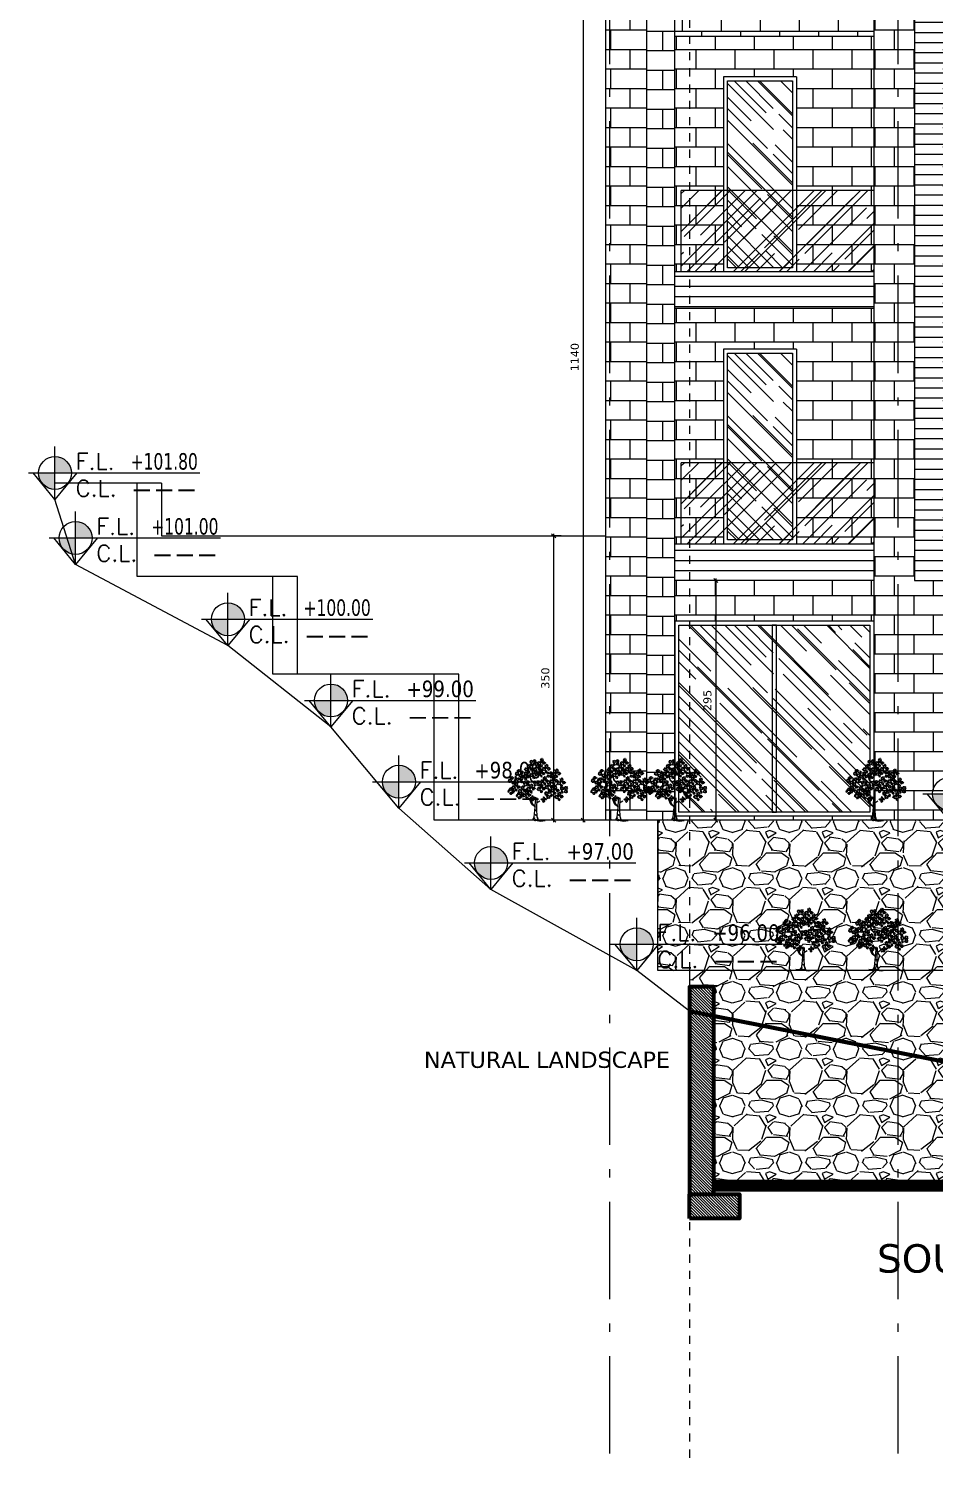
# Model space of a CAD drawing. Header units: inches. Extents: x -48 to 777, y -156 to 510.
# Drawn here: x 212.54 to 223.69, y -6.33 to 11.3 of the extents above; entities that cross this region are included whole.
import ezdxf
from ezdxf.enums import TextEntityAlignment as Align

# ---------------------------------------------------------------- set-up
doc = ezdxf.new("R2010")
doc.units = ezdxf.units.IN
doc.header["$MEASUREMENT"] = 0
for name, pattern in [('ACAD_ISO10W100', [18, 12, -3, 0, -3]), ('HIDDEN', [0.375, 0.25, -0.125]), ('NUHA', [1.45, 0.75, -0.25, 0.2, -0.25])]:
    doc.linetypes.add(name, pattern=pattern)
doc.layers.get('Defpoints').update_dxf_attribs({"lineweight": 5})
for name, color, linetype, lineweight in [('A-AXIS ST', 251, 'ACAD_ISO10W100', 5), ('A-DIM', 9, 'Continuous', 5), ('A-HIDDEN', 254, 'HIDDEN', 5), ('A-PILLARS', 1, 'Continuous', 60), ('A-PLANTS', 3, 'Continuous', 5), ('A-PROJECTION2', 5, 'Continuous', 20), ('A-SIGNS1', 20, 'Continuous', 15), ('A-SIGNS2', 30, 'Continuous', 15), ('A-TEXT', 50, 'Continuous', 15), ('A-WINDOWS', 4, 'Continuous', 20), ('D-GLASS', 171, 'Continuous', 20), ('D-STONE', 52, 'Continuous', 20), ('D-WOOD', 32, 'Continuous', 20), ('H-GLASS', 111, 'Continuous', 5), ('H-PILLARS', 61, 'Continuous', 5), ('H-WOOD', 26, 'Continuous', 5)]:
    doc.layers.add(name, color=color, linetype=linetype, lineweight=lineweight)
doc.layers.add('H-STONE', color=7, linetype='Continuous', lineweight=5, true_color=0xc8bd6a)
doc.layers.add('HH-DARK GREY', color=7, linetype='Continuous', lineweight=5, true_color=0x404040)
doc.styles.add('ROMAND', font='verdana.ttf')
doc.styles.add('ROMANS', font='romans__.ttf', dxfattribs={"height": 0.14})
doc.dimstyles.new('M-1.50', dxfattribs={"dimtxt": 0.1, "dimasz": 0.05, "dimexe": 0.025, "dimexo": 0.025, "dimgap": 0.05, "dimtad": 1, "dimlfac": 100, "dimrnd": 0.5, "dimzin": 9, "dimdsep": 46, "dimtxsty": 'ROMAND', "dimblk": 'OBLIQUE', "dimcen": 1, "dimdle": 0.025, "dimclrd": 256, "dimclre": 256, "dimclrt": 2, "dimadec": 0, "dimazin": 0, "dimtfac": 0.6666666666666666, "dimtmove": 2, "dimatfit": 3, "dimfxl": 0.04, "dimtolj": 1, "dimtzin": 5, "dimlwd": -1, "dimlwe": -1, "dimarcsym": 0})
pattern_1 = [(0, (79.8777861460693, -4.547473508864641e-13), (0, 0.24), []), (90, (79.8777861460693, -4.547473508864641e-13), (-0.24, 0.24), [0.24, -0.24])]
pattern_2 = [(180, (79.8777861460693, -4.547473508864641e-13), (-2.775557561562891e-17, -0.125), [])]
pattern_3 = [(228.012787504, (0.504, 97.4333295929401), (-5.600000000000043, -6.300000000000002), [0.09417519999999999, -9.323361632951588]), (184.969740728, (0.4409999999999999, 97.36332959294009), (8.399999999999983, 0.7000000000000245), [0.1616076, -15.999147332861]), (132.510447078, (0.28, 97.3493295929401), (7.000000000000082, -7.699999999999905), [0.1139516, -11.28122281726979]), (267.273689006, (0.006999999999999999, 97.1743295929401), (0.7000000000000169, 14.00000000000001), [0.1471666, -14.5694906291403]), (292.833654178, (0, 97.02732959294009), (-3.499999999999992, 8.40000000000002), [0.1443085, -14.28656118966181]), (357.273689006, (0.05599999999999999, 96.8943295929401), (-14.00000000000001, 0.7000000000000178), [0.1471666, -14.5694906291403]), (37.6942404667, (0.203, 96.88732959294009), (-9.099999999999998, -6.999999999999981), [0.1946203, -19.2673939842412]), (72.2553283749, (0.357, 97.00632959294009), (4.900000000000019, 15.4), [0.1837415999999999, -18.19042504776937]), (121.429565615, (0.413, 97.18132959294009), (-5.600000000000013, 9.09999999999999), [0.147665, -14.6188511768103]), (175.236358309, (0.336, 97.30732959294009), (7.699999999999989, -0.7000000000000265), [0.1685824, -8.26053380515461]), (222.397437798, (0.168, 97.32132959294009), (-8.399999999999974, -7.69999999999998), [0.2180136, -21.58336250335643]), (138.814074834, (0.7, 97.16732959294009), (-4.900000000000023, 4.199999999999999), [0.07441069999999997, -7.366691368914287]), (171.46923439, (0.644, 97.2163295929401), (9.099999999999998, -1.399999999999997), [0.1415659, -14.0150579913099]), (225, (0.504, 97.2373295929401), (-7.771561172376095e-17, -0.699999999999953), [0.09899469999999999, -0.8909547936611699]), (203.198590514, (0.455, 97.32132959294009), (3.499999999999992, 1.399999999999983), [0.0533106, -5.27773057410473]), (291.801409486, (0.406, 97.30032959294009), (-0.6999999999997787, 2.100000000000072), [0.07539209999999999, -3.69422326499415]), (30.96375653209999, (0.434, 97.2303295929401), (2.100000000000037, 1.399999999999986), [0.1224503, -3.959216026391709]), (161.565051177, (0.5389999999999999, 97.2933295929401), (1.400000000000008, -0.6999999999999836), [0.08854369999999998, -2.125050662117879]), (16.389540334, (0, 97.30032959294009), (6.999999999999976, 2.100000000000031), [0.12404, -12.27999160266858]), (70.3461759419, (0.119, 97.3353295929401), (-2.800000000000854, -7.700000000002377), [0.1040627, -10.3021854231233]), (293.198590514, (0.5389999999999999, 97.4333295929401), (-1.399999999999979, 3.499999999999994), [0.1066205, -5.22442067410473]), (343.610459666, (0.581, 97.3353295929401), (-6.999999999999976, 2.10000000000003), [0.12404, -12.27999160266829]), (339.44395478, (0, 96.86632959294009), (-3.500000000000025, 1.400000000000017), [0.119616, -5.861186621722248]), (294.775140569, (0.112, 96.82432959294009), (-3.500000000000004, 7.700000000000001), [0.1002246, -9.9222501442932]), (66.8014094864, (0.5459999999999999, 96.7333295929401), (1.399999999999987, 3.499999999999979), [0.1066205, -5.22442067410473]), (17.3540246363, (0.588, 96.8313295929401), (-9.099999999999984, -2.799999999999974), [0.1173417, -11.616796529968]), (69.44395478040002, (0.203, 96.7333295929401), (-1.400000000000005, -3.499999999999968), [0.05980799999999999, -5.920994621722248]), (101.309932474, (0.504, 96.7333295929401), (-0.6999999999999746, 2.800000000000009), [0.035693, -3.53362065951496]), (165.963756532, (0.4969999999999999, 96.76832959294009), (2.099999999999971, -0.7000000000000008), [0.1443085, -2.74186543793239]), (186.009005957, (0.357, 96.80332959294009), (7.000000000000032, 0.6999999999999882), [0.133735, -13.23974622217996]), (303.690067526, (0.434, 97.16732959294009), (-0.6999999999999911, 1.39999999999999), [0.1009554, -2.422930492824799]), (353.157226587, (0.4899999999999999, 97.08332959294009), (11.90000000000001, -1.400000000000037), [0.1762558, -17.44929383681981]), (60.9453959009, (0.6649999999999999, 97.06232959294009), (-2.799999999999983, -4.899999999999983), [0.07206919999999999, -7.1348718986909]), (90, (0.7, 97.12532959294009), (-0.6999999999999998, 0.7), [0.042, -0.6579999999999999]), (120.256437164, (0.343, 96.82432959294009), (2.800000000000006, -4.900000000000006), [0.0972468, -9.62746399261486]), (48.01278750420001, (0.294, 96.90832959294009), (5.6, 6.299999999999982), [0.1883504, -9.229186432951588]), (0, (0.42, 97.04832959294009), (0.7, 0.7), [0.182, -0.518]), (325.3048464690001, (0.602, 97.04832959294009), (7.000000000000097, -4.899999999999877), [0.1106798, -10.95729201058939]), (254.054604099, (0.693, 96.98532959294009), (-0.7000000000000264, -2.800000000000003), [0.1019214, -4.994155522496349]), (207.645975364, (0.6649999999999999, 96.88732959294009), (-13.29999999999997, -7.000000000000033), [0.1659455, -16.42863192758158]), (175.42607874, (0.518, 96.81032959294009), (-9.099999999999968, 0.7000000000000008), [0.1755593, -17.38035138557823])]

# ---------------------------------------------------------------- blocks, each defined once
blk = doc.blocks.new('_Oblique')
at = {"color": 0, "linetype": 'ByBlock', "lineweight": -2}
blk.add_line((-0.5, -0.5), (0.5, 0.5), dxfattribs=at)
blk = doc.blocks.new('*D590')
at = {"layer": 'A-DIM', "transparency": 16777216}
for p, q in [((220.9987188933779, 4.52751765181463), (220.9987188933779, 1.527517651814655)), ((221.037793857615, 1.552517651814655), (220.9737188933779, 1.552517651814655))]:
    blk.add_line(p, q, dxfattribs=at)
at = {"layer": 'Defpoints', "color": 0, "transparency": 16777216}
for p in [(220.9987188933779, 4.50251765181463), (220.9987188933779, 1.552517651814655), (221.062793857615, 1.552517651814655)]:
    blk.add_point(p, dxfattribs=at)
at = {"layer": 'A-DIM', "transparency": 16777216, "xscale": 0.05, "yscale": 0.05, "zscale": 0.05}
for p, rotation in [((220.9987188933779, 4.50251765181463), 90), ((220.9987188933779, 1.552517651814655), 270)]:
    blk.add_blockref('_Oblique', p, dxfattribs=dict(at, rotation=rotation))
at = {"layer": 'A-DIM', "color": 2, "transparency": 16777216, "insert": (220.8966369591939, 3.027517651814579), "char_height": 0.1, "attachment_point": 5, "rotation": 90, "style": 'ROMAND'}
blk.add_mtext('\\A1;295', dxfattribs=at)
blk = doc.blocks.new('GXFHGCGFCD')
at = {"layer": 'A-SIGNS1', "linetype": 'NUHA'}
h = blk.add_hatch(color=256, dxfattribs=at)
h.paths.add_polyline_path([(90.38186629235658, 61.33010895901175), (90.38186629235658, 61.17010895901174), (90.54186629235657, 61.17010895901174, 0.414213562373089)])
h.paths.add_polyline_path([(90.38186629235658, 61.17010895901176), (90.22186629235658, 61.17010895901174, 0.414213562373089), (90.38186629235658, 61.01010895901175)])
at = {"layer": 'A-SIGNS1'}
for p, q in [((90.38186629235658, 60.91410895901166), (90.38186629235658, 61.42610895901171)), ((90.12586629235535, 61.17010895901174), (91.7898154605207, 61.17010895901174))]:
    blk.add_line(p, q, dxfattribs=at)
blk.add_circle((90.38186629235658, 61.17010895901174), 0.16, dxfattribs=at)
blk = doc.blocks.new('DGXFHXFGDFD')
at = {"layer": 'A-SIGNS1'}
blk.add_blockref('GXFHGCGFCD', (0, 0), dxfattribs=at)
at = {"layer": 'A-SIGNS2', "linetype": 'NUHA', "style": 'ROMANS'}
for s, p in [('F.L.', (90.58347038578155, 61.20313652928442)), ('C.L.', (90.58347038578155, 60.9413247442491))]:
    blk.add_text(s, height=0.16, dxfattribs=at).set_placement(p)
at = {"layer": 'A-SIGNS2', "style": 'ROMANS', "width": 0.9101348145797644, "flags": 4}
for tag, p, p2 in [('NIV.FINI', (91.11586122831046, 61.20313652928442), (91.7898154605207, 61.20313652928442)), ('NIV.BETON', (91.11586122831046, 60.9413247442491), (91.7898154605207, 60.9413247442491))]:
    blk.add_attdef(tag, text='', height=0.16, dxfattribs=at).set_placement(p, p2, align=Align.FIT)
blk = doc.blocks.new('DRC-LEF11')
for points in [[(-325.4019837902788, -375.2705163605158), (-466.4812961998296, 245.8901871836167), (-1030.798545838028, 401.1803630696497), (-1312.957170657128, -219.9803404744828), (-1736.195107885776, 655.2915599740679), (-2512.131326138299, 104.7173000144958), (-1961.922007741055, -474.091537378901), (-2554.455119861164, -502.3261148127247), (-2526.239257379254, -855.2583327355272), (-1552.792001753362, -911.7274876031759), (-1679.763382921957, -1730.530233184078), (-1383.496826861901, -897.6101988862639), (-903.8271646694329, -1405.8325926951), (-254.8623275855052, -968.1966424708244), (-960.2588896332527, -488.2088260958128)], [(-416.9929778474016, 1201.404611213603), (-1003.130213686825, 887.7254184438309), (-1200.781142051282, 1883.315899843542), (-369.2841330697738, 1746.933642117554), (-798.6637360684217, 2128.80396375032), (-682.7993987513255, 2585.684527132381), (-117.1088106737425, 2558.408075587182), (-83.03106440400825, 2360.653801884499), (182.7753564999166, 2278.824447248907), (128.2509624683425, 1856.039448298344), (768.9125923393394, 1999.240818910631), (639.4171565143515, 1296.872191621794), (66.91101918282038, 1453.71178800668), (387.2418341183202, 887.7254184438309), (80.5421176907148, 1262.776627190298), (-144.3710076895295, 608.1417901055559), (-703.2460465131662, 676.3329189685498)], [(2388.174881443386, 1442.565520890184), (2085.155952706006, 1028.575119982407), (2096.810526888213, 1454.227222324206), (1688.900430510968, 1325.948506549965), (1881.200904517383, 801.1719420189795), (1514.081817777864, 911.9581056421869), (1881.200904517383, 684.5549276787599), (1607.318411235521, 352.1964368091355), (1735.518727239797, 37.33049809054364), (2056.019517250489, 235.5794224689166), (2155.083397799247, 579.599614772563), (2178.392546163662, 107.3007066946759), (2574.648068358697, 142.2858109967415), (2510.547910356559, 293.887929639026), (2801.912264911733, 311.3804817900593), (2434.793178172214, 807.0027927359899), (2807.739552002838, 964.4357620952858)], [(1593.276664979596, -1462.301747562748), (1790.787702352966, -2436.394669029683), (1268.794246437632, -2492.863823897332), (1170.038727750947, -1899.937697787023), (746.8007905222976, -2450.511957746596), (-57.3512902121347, -1843.468542919375), (789.1245842451626, -1236.425128092154), (154.2676784021896, -1067.017663489209), (253.0231970888735, -290.5667840590434), (1226.470452714767, -615.2644245480219), (1621.492527461505, -262.3322066252194), (2157.593914617795, -699.9681568494943), (1677.924252425325, -1292.894282959803), (2355.104951991164, -1617.591923448781)]]:
    blk.add_lwpolyline(points, close=True)
blk = doc.blocks.new('Trf21')
for p, q in [((-0.08769123719555533, 0.7213824506898928), (-0.07075540880873826, 0.6646085918262689)), ((-0.08684444577621447, 0.7273140478845996), (-0.06567466029269325, 0.6671507049097146)), ((-0.1283021743597219, 0.511436283080315), (-0.04954989413223121, 0.4508797029496638)), ((-0.07075540880873826, 0.6646085918262689), (-0.03434337777708174, 0.6281716376302117)), ((-0.06567466029269325, 0.6671507049097146), (-0.01910113222894638, 0.6273242666023964)), ((0.09709631604941205, 0.6302284540227849), (0.06993961045967989, 0.5405540784898624)), ((0.3709272952387819, 0.5999762347031212), (0.3061718389349535, 0.5567218805166196)), ((0.0008114066427351574, 0.2467594624079941), (0.007479187594564785, 0.3883793806065516)), ((0.02105754040398278, 0.2959875997488273), (0.07537095158344709, 0.3258790582598015)), ((0.02648888151319806, 0.1927261976173615), (0.02920455207508166, 0.3747923540116465)), ((-0.03157389693793267, 0.01019758697052042), (-0.1117863237318106, 0.01597050160612001)), ((-0.04469471887701548, 0.008817483184742958), (-0.01696184741873186, 0.05685593165739578)), ((-0.04199797882889289, 0.03378055738843999), (0.00252521842643727, 0.004179016397160229)), ((-0.01284588538824938, 0.04680032230439268), (-0.03157389693793267, 0.01019758697052042)), ((-0.02070811664585381, 0.004179016397160229), (0.008355637108745206, 0.02579673927661519)), ((-0.01696184741873186, 0.05685593165739578), (-0.0006678240765340959, 0.2253350614494996)), ((-0.001361727366618659, 0.009583447118842958), (0.0915716129516495, -0.006507017073686949)), ((0.00252521842643727, 0.004179016397160229), (0.03733105120640356, 0.02849895463563756)), ((0.02522851545522098, 0.07050612069119255), (0.04510494279251542, 0.002090940889815318)), ((0.03192022263696526, 0.07044295824866298), (0.02648888151319806, 0.1927261976173615)), ((0.05594700072701198, -0.0007352876588408996), (0.03192022263696526, 0.07044295824866298)), ((0.0915716129516495, -0.006507017073686949), (0.1632150910723267, 0.004179016397160229))]:
    blk.add_line(p, q)
for points in [[(-0.1283021743597219, 0.511436283080315), (-0.08250869208264522, 0.4697242103296451)], [(0.09942458112940766, 0.6249254964035065), (0.08122871607933302, 0.5521295614792909)], [(-0.1011476347643638, 0.3720749486904826), (-0.04140288246113233, 0.2688135465590169), (-0.0006678240765340959, 0.2470743040042582)], [(0.004763517047233101, 0.2253350614494996), (-0.05498123527055032, 0.2660961412378531), (-0.1011476347643638, 0.3720749486904826)]]:
    blk.add_lwpolyline(points)
for centre, radius, start, end in [((0.01777429748321802, 0.1251614241494434), 0.0345693287599063, 210.3846687730106, 292.3327261174715), ((0.01842889838523243, 0.1284369871792465), 0.0345693287599063, 210.3846687730106, 292.3327261174715), ((0.006209574554949526, 0.1961726629046897), 0.02222443073748871, 238.7333261787991, 337.3258661830394), ((0.00835031864919733, 0.2001643925029492), 0.02224947550733657, 233.6562156977947, 325.6349621957389)]:
    blk.add_arc(centre, radius, start, end)
for p, xscale, yscale, zscale, rotation in [((-0.03181825048064124, 0.9561564733670451), 2.027520000000564e-05, 2.027520000000564e-05, 2.027520000000564e-05, 206.5650511770604), ((0.103709072295298, 0.957109848489694), 2.433023999999771e-05, 2.433023999999771e-05, 2.433023999999771e-05, 249.2089462000762), ((0.1816582453744031, 0.860989009686222), 2.433023999999771e-05, 2.433023999999771e-05, 2.433023999999771e-05, 249.2089462000762), ((-0.3802840371887776, 0.6641625027994831), 2.433024000002827e-05, 2.433024000002827e-05, 2.433024000002827e-05, 355.8174267607223), ((-0.265508491663657, 0.7800048681977789), 2.433024000002827e-05, 2.433024000002827e-05, 2.433024000002827e-05, 355.8174267607223), ((-0.2524192975119677, 0.6690941159443757), 2.027520000000564e-05, 2.027520000000564e-05, 2.027520000000564e-05, 206.5650511770604), ((-0.1561215046690068, 0.7362917052863343), 2.433023999999771e-05, 2.433023999999771e-05, 2.433023999999771e-05, 249.2089462000762), ((-0.1064864087106416, 0.8581308115729773), 2.43302399999876e-05, 2.43302399999876e-05, 2.43302399999876e-05, 251.5650511771555), ((-0.02391247525652762, 0.7673021722997366), 2.43302399999876e-05, 2.43302399999876e-05, 2.43302399999876e-05, 251.5650511771555), ((0.03055721151626301, 0.858285481033674), 2.43302399999876e-05, 2.43302399999876e-05, 2.43302399999876e-05, 251.5650511771555), ((0.1012950460122211, 0.7801707684351133), 2.027520000001363e-05, 2.027520000001363e-05, 2.027520000001363e-05, 251.2400569682416), ((0.1542324334743557, 0.6603474267636745), 2.43302399999876e-05, 2.43302399999876e-05, 2.43302399999876e-05, 251.5650511771555), ((0.2396625762180902, 0.7503896359170033), 2.027519999997771e-05, 2.027519999997771e-05, 2.027519999997771e-05, 116.5650511769465), ((0.3048227248350868, 0.6630892441365579), 2.43302399999876e-05, 2.43302399999876e-05, 2.43302399999876e-05, 251.5650511771555), ((0.3498963520637637, 0.7837623686815801), 2.43302399999876e-05, 2.43302399999876e-05, 2.43302399999876e-05, 251.5650511771555), ((0.4304114727433761, 0.6353004350483857), 2.433023999999771e-05, 2.433023999999771e-05, 2.433023999999771e-05, 249.2089462000762), ((-0.3923476788636053, 0.4834098412733003), 2.027519999995158e-05, 2.027519999995158e-05, 2.027519999995158e-05, 161.5699608730971), ((-0.3155688722485666, 0.5612104366713031), 2.43302399999876e-05, 2.43302399999876e-05, 2.43302399999876e-05, 251.5650511771555), ((-0.2555001826417156, 0.4113360172935647), 2.027519999995158e-05, 2.027519999995158e-05, 2.027519999995158e-05, 161.5699608730971), ((-0.2106050939778088, 0.5031166884594716), 2.43302399999876e-05, 2.43302399999876e-05, 2.43302399999876e-05, 251.5650511771555), ((-0.1444709417757417, 0.6132324900886), 2.027520000000564e-05, 2.027520000000564e-05, 2.027520000000564e-05, 206.5650511770604), ((-0.1367458625913587, 0.4296565350644816), 2.43302399999876e-05, 2.43302399999876e-05, 2.43302399999876e-05, 251.5650511771555), ((-0.0690026427941256, 0.5378808888769143), 2.43302399999876e-05, 2.43302399999876e-05, 2.43302399999876e-05, 251.5650511771555), ((0.02455370319515926, 0.6165455020288142), 2.027520000000564e-05, 2.027520000000564e-05, 2.027520000000564e-05, 206.5650511770604), ((0.09921820940267179, 0.5342355977139335), 2.43302399999876e-05, 2.43302399999876e-05, 2.43302399999876e-05, 251.5650511771555), ((0.2127189976295467, 0.4336385279469543), 2.433024000000841e-05, 2.433024000000841e-05, 2.433024000000841e-05, 324.0436233204519), ((0.2275230263096768, 0.5656802827720345), 2.433023999999771e-05, 2.433023999999771e-05, 2.433023999999771e-05, 249.2089462000762), ((0.3247080255082819, 0.5088871385681561), 2.433023999999771e-05, 2.433023999999771e-05, 2.433023999999771e-05, 249.2089462000762), ((0.3897891651804711, 0.4058708908987885), 2.43302399999876e-05, 2.43302399999876e-05, 2.43302399999876e-05, 251.5650511771555), ((0.4798219352801807, 0.5115751025453794), 2.433024000003196e-05, 2.433024000003196e-05, 2.433024000003196e-05, 206.2009624171324), ((-0.04585601924125537, 0.3642676614090181), 1.520639999998978e-05, 1.520639999998978e-05, 1.520639999998978e-05, 71.5650511771524), ((0.1378508242694816, 0.346878099592508), 1.520639999998978e-05, 1.520639999998978e-05, 1.520639999998978e-05, 71.5650511771524)]:
    blk.add_blockref('DRC-LEF11', p, dxfattribs=dict(xscale=xscale, yscale=yscale, zscale=zscale, rotation=rotation))
blk = doc.blocks.new('*D606')
at = {"layer": 'A-DIM', "transparency": 16777216}
for p, q in [((219.0987850629988, 5.052517651814215), (218.9794815165024, 5.052517651814215)), ((219.0044815165024, 5.077517651814215), (219.0044815165024, 1.527517651815109)), ((219.0987850629988, 1.552517651815109), (218.9794815165024, 1.552517651815109))]:
    blk.add_line(p, q, dxfattribs=at)
at = {"layer": 'Defpoints', "color": 0, "transparency": 16777216}
for p in [(219.1237850629988, 5.052517651814215), (219.0044815165024, 1.552517651815109), (219.1237850629988, 1.552517651815109)]:
    blk.add_point(p, dxfattribs=at)
at = {"layer": 'A-DIM', "transparency": 16777216, "xscale": 0.05, "yscale": 0.05, "zscale": 0.05}
for p, rotation in [((219.0044815165024, 5.052517651814215), 90), ((219.0044815165024, 1.552517651815109), 270)]:
    blk.add_blockref('_Oblique', p, dxfattribs=dict(at, rotation=rotation))
at = {"layer": 'A-DIM', "color": 2, "transparency": 16777216, "insert": (218.9023995823184, 3.3025176518146), "char_height": 0.1, "attachment_point": 5, "rotation": 90, "style": 'ROMAND'}
blk.add_mtext('\\A1;350', dxfattribs=at)
blk = doc.blocks.new('*D620')
at = {"layer": 'A-DIM', "transparency": 16777216}
for p, q in [((219.6205160692134, 12.95251765178069), (219.341266464632, 12.95251765178069)), ((219.366266464632, 12.97751765178069), (219.366266464632, 1.527517651815109)), ((219.6205160753694, 1.552517651815109), (219.341266464632, 1.552517651815109))]:
    blk.add_line(p, q, dxfattribs=at)
at = {"layer": 'Defpoints', "color": 0, "transparency": 16777216}
for p in [(219.6455160692134, 12.95251765178069), (219.366266464632, 1.552517651815109), (219.6455160753694, 1.552517651815109)]:
    blk.add_point(p, dxfattribs=at)
at = {"layer": 'A-DIM', "transparency": 16777216, "xscale": 0.05, "yscale": 0.05, "zscale": 0.05}
for p, rotation in [((219.366266464632, 12.95251765178069), 90), ((219.366266464632, 1.552517651815109), 270)]:
    blk.add_blockref('_Oblique', p, dxfattribs=dict(at, rotation=rotation))
at = {"layer": 'A-DIM', "color": 2, "transparency": 16777216, "insert": (219.2642181100315, 7.252517651797835), "char_height": 0.1, "attachment_point": 5, "rotation": 90, "style": 'ROMAND'}
blk.add_mtext('\\A1;1140', dxfattribs=at)

msp = doc.modelspace()

# ---------------------------------------------------------------- hatches: boundary and pattern name
at = {"layer": 'H-GLASS'}
h = msp.add_hatch(dxfattribs=at)
h.set_pattern_fill('AR-RROOF', color=256, scale=0.3, angle=135)
h.set_pattern_definition([(135, (79.8777861460693, -4.547473508864641e-13), (-0.6788225099390855, 0.2545584412271572), [4.5, -0.6, 1.5, -0.3]), (135, (79.48958452319788, 0.1760695885149914), (-0.07000357133746826, -0.4942676400493967), [0.8999999999999999, -0.099, 1.8, -0.225]), (135, (79.59140789968875, -0.07424621202504511), (-1.24521504166951, 0.9609581156325182), [2.4, -0.42, 1.2, -0.3])])
h.paths.add_polyline_path([(221.9433308620223, 8.352517651814694), (221.1433308626997, 8.352517651814694), (221.1433308626997, 10.6525176518154), (221.9433308620223, 10.65251765181529)])
h = msp.add_hatch(dxfattribs=at)
h.set_pattern_fill('AR-RROOF', color=256, scale=0.3, angle=45)
h.set_pattern_definition([(45, (216.7053541163796, 388.887224163559), (0.2545584412271572, 0.6788225099390855), [4.5, -0.6, 1.5, -0.3]), (45, (216.881423704895, 389.2754257864303), (-0.4942676400493967, 0.07000357133746826), [0.8999999999999999, -0.099, 1.8, -0.225]), (45, (216.6311079043551, 389.1736024099396), (0.9609581156325182, 1.24521504166951), [2.4, -0.42, 1.2, -0.3])])
h.paths.add_polyline_path([(220.5755159666679, 9.302517651814739), (220.5755159666679, 8.302517651814696), (222.9455159592787, 8.302517651814696), (222.9455159592787, 9.302517651814739)])
h = msp.add_hatch(dxfattribs=at)
h.set_pattern_fill('AR-RROOF', color=256, scale=0.3, angle=135)
h.set_pattern_definition([(135, (79.8777861460693, -3.350000000000477), (-0.6788225099390855, 0.2545584412271572), [4.5, -0.6, 1.5, -0.3]), (135, (79.48958452319788, -3.173930411485031), (-0.07000357133746826, -0.4942676400493967), [0.8999999999999999, -0.099, 1.8, -0.225]), (135, (79.59140789968875, -3.424246212025068), (-1.24521504166951, 0.9609581156325182), [2.4, -0.42, 1.2, -0.3])])
h.paths.add_polyline_path([(221.9433308620223, 5.002517651814671), (221.1433308626997, 5.002517651814671), (221.1433308626997, 7.302517651815378), (221.9433308620223, 7.302517651815265)])
h = msp.add_hatch(dxfattribs=at)
h.set_pattern_fill('AR-RROOF', color=256, scale=0.3, angle=45)
h.set_pattern_definition([(45, (216.7053541160317, 385.5372241635586), (0.2545584412271572, 0.6788225099390855), [4.5, -0.6, 1.5, -0.3]), (45, (216.8814237045472, 385.9254257864299), (-0.4942676400493967, 0.07000357133746826), [0.8999999999999999, -0.099, 1.8, -0.225]), (45, (216.6311079040072, 385.8236024099391), (0.9609581156325182, 1.24521504166951), [2.4, -0.42, 1.2, -0.3])])
h.paths.add_polyline_path([(220.57551596632, 5.952517651814262), (220.57551596632, 4.952517651814219), (222.9455159589309, 4.952517651814219), (222.9455159589309, 5.952517651814262)])
h = msp.add_hatch(dxfattribs=at)
h.set_pattern_fill('AR-RROOF', color=256, scale=0.3, angle=135)
h.set_pattern_definition([(135, (79.8777861460693, -6.700000000000613), (-0.6788225099390855, 0.2545584412271572), [4.5, -0.6, 1.5, -0.3]), (135, (79.48958452319788, -6.523930411485167), (-0.07000357133746826, -0.4942676400493967), [0.8999999999999999, -0.099, 1.8, -0.225]), (135, (79.59140789968875, -6.774246212025203), (-1.24521504166951, 0.9609581156325182), [2.4, -0.42, 1.2, -0.3])])
h.paths.add_polyline_path([(222.8955159596267, 1.652517651814535), (220.5455159666679, 1.652517651814535), (220.5455159666679, 3.952517651815243), (222.8955159596267, 3.952517651815129)])
at = {"layer": 'H-PILLARS'}
h = msp.add_hatch(dxfattribs=at)
h.set_pattern_fill('ANSI31', color=256, scale=0.2, angle=89.99999999999997)
h.set_pattern_definition([(135, (0, 0), (-0.0176776695296637, -0.01767766952966368), [])])
h.paths.add_polyline_path([(220.6766329986499, -3.047482348184886), (220.9766329986499, -3.047482348184886), (220.9766329986499, -0.4974823481848887), (220.6766329986499, -0.4974823481848887)])
h = msp.add_hatch(dxfattribs=at)
h.set_pattern_fill('ANSI31', color=256, scale=0.2, angle=89.99999999999997)
h.set_pattern_definition([(135, (0.9093540031028624, -0.7541890803342426), (-0.0176776695296637, -0.01767766952966368), [])])
h.paths.add_polyline_path([(220.6766329986499, -3.347482348184897), (220.6766329986499, -3.047482348184886), (221.2901182248136, -3.047482348184914), (221.2901182248136, -3.347482348184926)])
at = {"layer": 'H-STONE'}
h = msp.add_hatch(dxfattribs=at)
h.set_pattern_fill('AR-B816', color=256, scale=0.03)
h.set_pattern_definition([(0, (80.0277861460693, -4.547473508864641e-13), (0, 0.24), []), (90, (80.0277861460693, -4.547473508864641e-13), (-0.24, 0.24), [0.24, -0.24])])
h.paths.add_polyline_path([(220.1455159700586, 12.95251765178068), (219.6455160753693, 12.95251765178068), (219.6455160753693, 1.552517651814654), (220.1455159700588, 1.552517651814654)])
h = msp.add_hatch(dxfattribs=at)
h.set_pattern_fill('AR-B816', color=256, scale=0.03)
h.set_pattern_definition([(0, (-595.8910756158928, 58.30615828088401), (0, 0.24), []), (90, (-595.8910756158928, 58.30615828088401), (-0.24, 0.24), [0.24, -0.24])])
h.paths.add_polyline_path([(220.1455159700588, 1.552517651814654), (220.4955159666681, 1.552517651814654), (220.4955159666681, 11.20251765181527), (222.9455159539455, 11.20251765181527), (222.9455159539455, 12.95251765178068), (220.1455159700593, 12.95251765178068)])
h = msp.add_hatch(dxfattribs=at)
h.set_pattern_fill('AR-B816', color=256, scale=0.03)
h.set_pattern_definition([(0, (0, 0), (0, 0.24), []), (90, (0, 0), (-0.24, 0.24), [0.24, -0.24])])
h.paths.add_polyline_path([(230.7145429728216, 8.302517651815265), (231.9755159549989, 8.302517651815265), (231.9755159549989, 10.70251765181528), (233.9955159547007, 10.70251765181528), (233.9955159547007, 8.302517651815265), (234.9955159556118, 8.302517651815265), (234.9955159556118, 11.2025176518157), (223.7955159545247, 11.2025176518157), (223.7955159545247, 4.952517651815242), (224.7755159552971, 4.952517651815242), (224.7755159552971, 7.352517651815148), (226.795515954999, 7.352517651815148), (226.795515954999, 4.952517651815242), (227.7264889373159, 4.952517651815242), (227.7264889373159, 7.852517651815219), (224.2455159545254, 7.852517651815219), (224.2455159545254, 8.302517651815265), (224.7755159552971, 8.302517651815265), (224.7755159552971, 10.70251765181528), (226.795515954999, 10.70251765181528), (226.795515954999, 8.302517651815265), (228.0764889373158, 8.302517651815265), (228.0764889373156, 4.602517651815219), (228.0764889373158, 4.502517651815197), (223.4455159545248, 4.502517651815197), (223.4455159545252, 12.95251765178065), (222.9455159539455, 12.95251765178068), (222.945515953945, 12.75251765178052), (222.945515953945, 1.552517651815108), (224.7755159552974, 1.552517651815108), (224.7755159552974, 4.002517651815083), (226.7955159549993, 4.002517651815083), (226.7955159549993, 1.552517651815108), (227.6955159549491, 1.552517651815108), (227.6955159549491, 0.2025176518150147), (230.7145429728216, 0.2025176518150147), (230.7145429728216, 4.952517651815128), (231.9755159549989, 4.952517651815157), (231.9755159549989, 7.35251765181458), (233.9955159547007, 7.35251765181458), (233.9955159547007, 4.952517651815199), (235.6955159561337, 4.952517651815228), (235.6955159561337, 5.952517651815128), (235.845515956192, 5.952517651815128), (235.845515956192, 12.95251765178067), (235.6955159550237, 12.95251765178068), (235.3455159556117, 12.95251765178068), (235.3455159556117, 7.852517651815219), (230.7145429728216, 7.852517651815219)])
h.paths.add_polyline_path([(229.0455159549381, 9.302517651815279), (229.0455159549381, 10.70251765181537), (229.74551595506, 10.70251765181537), (229.74551595506, 9.302517651815279)], flags=16)
h.paths.add_polyline_path([(229.74551595506, 7.352517651815148), (229.74551595506, 5.952517651815143), (229.0455159549381, 5.952517651815143), (229.0455159549381, 7.352517651815148)], flags=16)
h.paths.add_polyline_path([(229.74551595506, 3.902517651815629), (229.74551595506, 2.502517651815538), (229.0455159549381, 2.502517651815538), (229.0455159549381, 3.902517651815629)], flags=16)
h = msp.add_hatch(dxfattribs=at)
h.set_pattern_fill('AR-B816', color=256, scale=0.03)
h.set_pattern_definition(pattern_1)
h.paths.add_polyline_path([(222.9955159540571, 10.70251765181524), (222.9455159596266, 10.70251765181524), (222.9455159596266, 11.20251765181527), (220.4955159666679, 11.20251765181527), (220.4955159666679, 8.302517651814696), (221.0933308626997, 8.302517651814696), (221.0933308626998, 10.70251765181524), (221.9933308620223, 10.70251765181524), (221.9933308620222, 8.302517651814696), (222.9455159592787, 8.302517651814696), (222.9455159592787, 9.302517651815151), (222.9955159540571, 9.302517651815151)])
h = msp.add_hatch(dxfattribs=at)
h.set_pattern_fill('AR-B816', color=256, scale=0.03)
h.set_pattern_definition(pattern_1)
h.paths.add_polyline_path([(222.9955159537092, 7.352517651815219), (222.9455159592787, 7.352517651815219), (222.9455159592787, 7.852517651814651), (221.7455159538883, 7.852517651814651), (220.4955159666679, 7.852517651814651), (220.4955159666679, 4.952517651814219), (220.5755159666685, 4.952517651814219), (220.57551596632, 5.952517651814262), (221.0933308626997, 5.952517651814361), (221.0933308626998, 7.352517651815219), (221.9933308620223, 7.352517651815219), (221.9933308620222, 5.952517651814503), (222.9455159589309, 5.952517651814674), (222.9955159537092, 5.952517651814674)])
h = msp.add_hatch(dxfattribs=at)
h.set_pattern_fill('AR-B816', color=256, scale=0.03)
h.set_pattern_definition(pattern_1)
h.paths.add_polyline_path([(221.0933308626997, 5.952517651814361), (220.57551596632, 5.952517651814262), (220.5755159666685, 4.952517651814219), (221.0933308626997, 4.952517651814219)], flags=17)
h = msp.add_hatch(dxfattribs=at)
h.set_pattern_fill('AR-B816', color=256, scale=0.03)
h.set_pattern_definition(pattern_1)
h.paths.add_polyline_path([(222.9455159589309, 5.952517651814674), (221.9933308620222, 5.952517651814503), (221.9933308620222, 4.952517651814219), (222.9455159589309, 4.952517651814219)], flags=17)
h = msp.add_hatch(dxfattribs=at)
h.set_pattern_fill('AR-B816', color=256, scale=0.03)
h.set_pattern_definition([(0, (79.8777861460693, 8.881784197001252e-16), (0, 0.24), []), (90, (79.8777861460693, 8.881784197001252e-16), (-0.24, 0.24), [0.24, -0.24])])
h.paths.add_polyline_path([(221.7455159535405, 4.502517651814629), (220.4955159666679, 4.502517651814629), (220.4955159666679, 1.552517651815109), (222.9455159596266, 1.552517651815109), (222.9455159596266, 2.602517651814538), (222.9955159533613, 2.602517651814538), (222.9955159533613, 4.002517651815084), (222.9455159589309, 4.002517651815084), (222.9455159589309, 4.502517651814629)])
h.paths.add_polyline_path([(222.9455159596266, 4.002517651815084), (222.9455159596266, 1.602517651814538), (220.4955159666679, 1.602517651814552), (220.4955159666679, 4.002517651815084)], flags=16)
h.paths.add_polyline_path([(222.8955159596267, 3.952517651815129), (222.8955159596267, 1.652517651814535), (220.5455159666679, 1.652517651814535), (220.5455159666679, 3.952517651815243)], flags=0)
at = {"layer": 'H-WOOD'}
h = msp.add_hatch(dxfattribs=at)
h.set_pattern_fill('ANSI31', color=256, angle=135)
h.set_pattern_definition([(180, (0, 0), (-2.775557561562891e-17, -0.125), [])])
h.paths.add_polyline_path([(234.9955159556118, 11.2025176518157), (234.9955159556118, 8.302517651815265), (230.7145429728216, 8.302517651815265), (230.7145429728216, 7.852517651815219), (235.3455159556117, 7.852517651815219), (235.3455159556117, 12.95251765178068), (232.8599236412687, 12.95251765178068), (232.8600791459436, 14.10251765181573), (231.7645417654312, 14.10251765181573), (231.7643862607563, 12.95251765178068), (227.0220288117984, 12.95251765178068), (227.0221843164733, 14.102517651818), (225.9266469359609, 14.102517651818), (225.926491431286, 12.95251765178068), (223.4455159545252, 12.95251765178067), (223.4455159545248, 4.502517651815197), (228.0764889373158, 4.502517651815197), (228.0764889373156, 4.602517651815219), (228.0764889373158, 8.302517651815265), (224.2455159545254, 8.302517651815265), (224.2455159545254, 7.852517651815219), (227.7264889373159, 7.852517651815219), (227.7264889373159, 4.952517651815242), (223.7955159545247, 4.952517651815242), (223.7955159545247, 11.2025176518157)])
h.paths.add_polyline_path([(226.7711677825502, 12.65251765181799), (226.1756304020378, 12.65251765181799), (226.1766469359609, 13.852517651818), (226.7721843164733, 13.852517651818)], flags=16)
h.paths.add_polyline_path([(232.0135252315081, 12.65251765181571), (232.0145417654312, 13.85251765181573), (232.6100791459436, 13.85251765181573), (232.6090626120205, 12.65251765181571)], flags=16)
h = msp.add_hatch(dxfattribs=at)
h.set_pattern_fill('ANSI31', color=256, angle=135)
h.set_pattern_definition(pattern_2)
h.paths.add_polyline_path([(222.9455159592787, 8.302517651814696), (220.4955159666679, 8.302517651814696), (220.4955159666679, 7.852517651814651), (222.9455159592787, 7.852517651814651)])
h = msp.add_hatch(dxfattribs=at)
h.set_pattern_fill('ANSI31', color=256, angle=135)
h.set_pattern_definition(pattern_2)
h.paths.add_polyline_path([(222.9455159589309, 4.952517651814219), (220.49551596632, 4.952517651814219), (220.49551596632, 4.502517651814173), (222.9455159589309, 4.502517651814173)])
at = {"layer": 'HH-DARK GREY'}
h = msp.add_hatch(dxfattribs=at)
h.set_pattern_fill('GRAVEL', color=256, scale=0.7)
h.set_pattern_definition(pattern_3)
h.paths.add_polyline_path([(227.6955159549491, -0.2974823481848717), (227.6955159549491, 1.552517651815108), (220.2846916937191, 1.552517651815108), (220.2846916924059, -0.2974823481848716)])
h = msp.add_hatch(dxfattribs=at)
h.set_pattern_fill('GRAVEL', color=256, scale=0.7)
h.set_pattern_definition(pattern_3)
h.paths.add_polyline_path([(227.6955159549491, -0.2974823481848716), (220.6766329986499, -0.2974823481848716), (220.6766329986499, -0.4974823481848887), (220.9766329986499, -0.4974823481848887), (220.9766329986499, -2.897482348184894), (227.6955159549491, -2.897482348184894)])

# ---------------------------------------------------------------- linework, layer by layer
at = {"layer": 'A-AXIS ST', "ltscale": 0.1}
for p, q in [((219.6955160795032, -6.242623857425144), (219.6955160795032, 19.61184971273042)), ((223.2455159642097, -6.242623857425144), (223.2455159642097, 19.61184971273042))]:
    msp.add_line(p, q, dxfattribs=at)
at = {"layer": 'A-HIDDEN', "ltscale": 0.4}
msp.add_line((220.6766329986499, 18.60724674101876), (220.6766329986499, -6.325264611887903), dxfattribs=at)
at = {"layer": 'A-HIDDEN', "const_width": 0.05}
msp.add_lwpolyline([(241.1043657171392, -1.997482348184903), (236.3455159543965, -1.297482348185), (233.8943487472425, -1.152179484080989), (231.095515955373, -1.297482348185), (225.7277642485351, -1.797482348185), (220.6766329986499, -0.7974823481849995)], dxfattribs=at)
at = {"layer": 'A-PILLARS'}
for points in [[(220.6766329986499, -3.047482348184886), (220.9766329986499, -3.047482348184886), (220.9766329986499, -0.4974823481848887), (220.6766329986499, -0.4974823481848887)], [(220.6766329986499, -3.347482348184897), (220.6766329986499, -3.047482348184886), (221.2901182248136, -3.047482348184914), (221.2901182248136, -3.347482348184926)]]:
    msp.add_lwpolyline(points, close=True, dxfattribs=at)
for points in [[(240.9756460016055, -3.447482348184906), (239.6600407660623, -3.347482348184911), (238.1435972196312, -3.248610053358789), (236.6271536732106, -3.147482348184923), (235.127620440637, -3.0474823481849), (233.0514670761588, -2.897482348184894), (220.9766329986499, -2.897482348184894)], [(240.9718564011159, -3.497338530631311), (239.6565193146667, -3.397358912816387), (238.1403071779222, -3.298501705928629), (236.6238266919817, -3.197371537353547), (235.1241553943344, -3.09736233015019), (233.0496632021665, -2.947482348184892), (220.9766329986499, -2.947482348184892)], [(240.9680668006264, -3.547194713077715), (239.6529978632711, -3.447235477447862), (238.1370171362132, -3.34839335849847), (236.6204997107528, -3.247260726522171), (235.1206903480317, -3.14724231211548), (233.0478593281742, -2.997482348184889), (220.9766329986499, -2.997482348184889)]]:
    msp.add_lwpolyline(points, dxfattribs=at)
at = {"layer": 'A-PROJECTION2'}
msp.add_line((219.6455160753693, 1.552517651814654), (219.6455160753693, 12.95251765178068), dxfattribs=at)
at = {"layer": 'A-SIGNS1'}
for points in [[(213.1351986481919, 5.826920851815359), (212.8672991375248, 5.502517651815239), (212.5972964747876, 5.826920851815359)], [(213.3890874965137, 5.026920851814182), (213.1211879858466, 4.702517651814063), (212.8511853231094, 5.026920851814182)], [(215.2634155800843, 4.026920851814182), (214.9955160694171, 3.702517651814063), (214.72551340668, 4.026920851814182)], [(216.5318482785366, 3.026920851814182), (216.2639487678695, 2.702517651814063), (215.9939461051323, 3.026920851814182)], [(217.3675589972619, 2.026920851814182), (217.0996594865948, 1.702517651814063), (216.8296568238576, 2.026920851814182)], [(224.1386307107476, 1.876920851815356), (223.8707312000805, 1.552517651815236), (223.6007285373433, 1.876920851815356)], [(218.50100374613, 1.026920851814182), (218.2331042354629, 0.7025176518140626), (217.9631015727257, 1.026920851814182)], [(220.2949292271614, 0.02692085181537607), (220.0270297164943, -0.2974823481847437), (219.7570270537571, 0.02692085181537607)]]:
    msp.add_lwpolyline(points, dxfattribs=at)
at = {"layer": 'A-WINDOWS'}
for p, q in [((221.0933308626998, 10.70251765181524), (221.0933308626997, 8.302517651814696)), ((221.9933308620223, 10.70251765181524), (221.0933308626998, 10.70251765181524)), ((221.9933308620223, 10.70251765181524), (221.9933308620222, 8.302517651814696)), ((221.0933308626998, 7.352517651815219), (221.0933308626997, 4.952517651814674)), ((221.9933308620223, 7.352517651815219), (221.0933308626998, 7.352517651815219)), ((221.9933308620223, 7.352517651815219), (221.9933308620222, 4.952517651814674)), ((220.4955159666679, 4.002517651815084), (220.4955159666679, 1.602517651814538)), ((222.9455159596266, 4.002517651815084), (220.4955159666679, 4.002517651815084))]:
    msp.add_line(p, q, dxfattribs=at)
for points in [[(221.9433308620223, 8.352517651814694), (221.1433308626997, 8.352517651814694), (221.1433308626997, 10.6525176518154), (221.9433308620223, 10.65251765181529)], [(221.9433308620223, 5.002517651814671), (221.1433308626997, 5.002517651814671), (221.1433308626997, 7.302517651815378), (221.9433308620223, 7.302517651815265)], [(222.8955159596267, 1.652517651814535), (220.5455159666679, 1.652517651814535), (220.5455159666679, 3.952517651815243), (222.8955159596267, 3.952517651815129)], [(221.7455159631473, 3.952517651815243), (221.6955159631473, 3.952517651815243), (221.6955159631473, 1.652517651814535), (221.7455159631473, 1.652517651814535)]]:
    msp.add_lwpolyline(points, close=True, dxfattribs=at)
msp.add_lwpolyline([(222.9455159596266, 1.602517651814538), (220.4955159666679, 1.602517651814552)], dxfattribs=at)
at = {"layer": 'D-GLASS'}
for p, q in [((222.9455159592787, 9.302517651815606), (220.5755159666679, 9.302517651815194)), ((222.9455159589309, 5.952517651815128), (220.57551596632, 5.952517651814716))]:
    msp.add_line(p, q, dxfattribs=at)
for points in [[(220.5755159666679, 8.302517651815151), (220.5755159666679, 9.302517651815194)], [(220.5755159666685, 4.952517651814674), (220.57551596632, 5.952517651814716)]]:
    msp.add_lwpolyline(points, dxfattribs=at)
at = {"layer": 'D-STONE'}
for p, q in [((220.1455159700586, 12.95251765178068), (220.1455159700588, 1.552517651814654)), ((220.4955161142324, 11.20251765181527), (220.4955161142324, 12.95251765178068)), ((222.945515953945, 12.75251765178052), (222.945515953945, 1.552517651815222)), ((214.1792235325656, 5.702517651815242), (214.1792235325656, 5.052517651814213)), ((214.1792235325656, 5.052517651814213), (219.6455160753693, 5.052517651814213)), ((220.2846916937191, 1.552517651815108), (220.2846916937192, 0.5525176518148953)), ((220.2846916924059, -0.2974823481848716), (220.2846916937191, 1.552517651815108)), ((227.6955159549491, -0.2974823481848716), (220.2846916924059, -0.2974823481848716)), ((220.6766329986499, -0.2974823481848716), (220.6766329986499, -0.4974823481848887))]:
    msp.add_line(p, q, dxfattribs=at)
for points in [[(220.4955159666679, 1.552517651814654), (220.4955159666679, 11.20251765181527), (222.9455159539455, 11.20251765181527)], [(212.8672991375249, 5.502517651815111), (212.8672991375248, 5.702517651815242)], [(214.1792235325656, 5.702517651815242), (212.8672991375248, 5.702517651814489)], [(227.6955159549491, 1.552517651815108), (217.5354219404435, 1.552517651815108), (217.5354219404435, 3.352517651815106), (215.5501248843684, 3.352517651815106), (215.5501248843684, 4.552517651815108), (213.8792235325656, 4.552517651815108), (213.8792235325656, 5.702517651815242)], [(220.6766329986498, -0.7974823481849), (220.0270297164944, -0.2974823481848858), (218.233104235462, 0.7025176518151), (217.099659486594, 1.7025176518151), (216.2639487678686, 2.7025176518151), (214.9955160694163, 3.7025176518151), (213.1211879858457, 4.7025176518151), (212.8672991375249, 5.502517651815111)], [(217.8354219404435, 1.552517651815108), (217.8354219404435, 3.352517651815106), (215.8501248843684, 3.352517651815106), (215.8501248843684, 4.552517651815108), (214.1792235325656, 4.552517651815108)]]:
    msp.add_lwpolyline(points, dxfattribs=at)
at = {"layer": 'D-WOOD'}
for p, q in [((223.4455159545252, 12.95251765178067), (223.4455159545248, 4.502517651815197)), ((222.9455159596266, 8.302517651814696), (220.4955159666683, 8.302517651814696)), ((222.9455159596266, 7.852517651814651), (220.4955159666683, 7.852517651814651)), ((222.9455159469833, 7.852517651814651), (221.7455159538883, 7.852517651814651)), ((222.9455159592787, 4.952517651814219), (220.4955159663205, 4.952517651814219)), ((220.575515959571, 4.502517651814628), (220.4955159666679, 4.502517651814628)), ((222.9455159592787, 4.502517651814173), (220.4955159663205, 4.502517651814173)), ((222.9455159466354, 4.502517651814173), (221.7455159535405, 4.502517651814173)), ((223.4455159545248, 4.502517651815197), (228.0764889373158, 4.502517651815197))]:
    msp.add_line(p, q, dxfattribs=at)

# ---------------------------------------------------------------- block references
at = {"layer": 'A-PLANTS', "xscale": 0.75, "yscale": 0.75, "zscale": 0.75}
for p in [(218.7781920554611, 1.546539497850418), (219.7989921712636, 1.546539497850418), (220.4895519759906, 1.546539497849963), (222.9395519632677, 1.546539497850418), (222.0695358114164, -0.2961273659799417), (222.9670360196461, -0.296127365980098)]:
    msp.add_blockref('Trf21', p, dxfattribs=at)
at = {"layer": 'A-SIGNS1'}
ref = msp.add_blockref('DGXFHXFGDFD', (98.33539817185043, -71.68784122104452), dxfattribs=dict(at, xscale=1.267200000000003, yscale=1.267200000000003, zscale=1.267200000000003))
ref.add_attrib('NIV.FINI', '+101.80', dxfattribs={"layer": 'A-SIGNS2', "height": 0.2027520000000001, "style": 'ROMAND', "width": 0.6808364460362656}).set_placement((213.7974175203675, 5.868773388863744), (214.6253851055484, 5.868773388863744), align=Align.FIT)
ref.add_attrib('NIV.BETON', '---', dxfattribs={"layer": 'A-SIGNS2', "height": 0.2027520000000001, "style": 'ROMAND', "width": 2.179408709516089}).set_placement((213.7974175203675, 5.537005494867159), (214.6253851055484, 5.537005494867159), align=Align.FIT)
ref = msp.add_blockref('DGXFHXFGDFD', (98.5892870201722, -72.4878412210457), dxfattribs=dict(at, xscale=1.267200000000003, yscale=1.267200000000003, zscale=1.267200000000003))
ref.add_attrib('NIV.FINI', '+101.00', dxfattribs={"layer": 'A-SIGNS2', "height": 0.2027520000000001, "style": 'ROMAND', "width": 0.6808364460362656}).set_placement((214.0513063686893, 5.068773388862567), (214.8792739538702, 5.068773388862567), align=Align.FIT)
ref.add_attrib('NIV.BETON', '---', dxfattribs={"layer": 'A-SIGNS2', "height": 0.2027520000000001, "style": 'ROMAND', "width": 2.179408709516089}).set_placement((214.0513063686893, 4.737005494865983), (214.8792739538702, 4.737005494865983), align=Align.FIT)
ref = msp.add_blockref('DGXFHXFGDFD', (100.4636151037428, -73.4878412210457), dxfattribs=dict(at, xscale=1.267200000000003, yscale=1.267200000000003, zscale=1.267200000000003))
ref.add_attrib('NIV.FINI', '+100.00', dxfattribs={"layer": 'A-SIGNS2', "height": 0.2027520000000001, "style": 'ROMAND', "width": 0.6808364460362656}).set_placement((215.9256344522598, 4.068773388862567), (216.7536020374407, 4.068773388862567), align=Align.FIT)
ref.add_attrib('NIV.BETON', '---', dxfattribs={"layer": 'A-SIGNS2', "height": 0.2027520000000001, "style": 'ROMAND', "width": 2.179408709516089}).set_placement((215.9256344522598, 3.737005494865983), (216.7536020374407, 3.737005494865983), align=Align.FIT)
ref = msp.add_blockref('DGXFHXFGDFD', (101.7320478021951, -74.4878412210457), dxfattribs=dict(at, xscale=1.267200000000003, yscale=1.267200000000003, zscale=1.267200000000003))
ref.add_attrib('NIV.FINI', '+99.00', dxfattribs={"layer": 'A-SIGNS2', "height": 0.2027520000000001, "style": 'ROMAND', "width": 0.7970311049351013}).set_placement((217.1940671507122, 3.068773388862567), (218.022034735893, 3.068773388862567), align=Align.FIT)
ref.add_attrib('NIV.BETON', '---', dxfattribs={"layer": 'A-SIGNS2', "height": 0.2027520000000001, "style": 'ROMAND', "width": 2.179408709516089}).set_placement((217.1940671507122, 2.737005494865983), (218.022034735893, 2.737005494865983), align=Align.FIT)
ref = msp.add_blockref('DGXFHXFGDFD', (102.5677585209204, -75.4878412210457), dxfattribs=dict(at, xscale=1.267200000000003, yscale=1.267200000000003, zscale=1.267200000000003))
ref.add_attrib('NIV.FINI', '+98.00', dxfattribs={"layer": 'A-SIGNS2', "height": 0.2027520000000001, "style": 'ROMAND', "width": 0.7970311049351013}).set_placement((218.0297778694375, 2.068773388862567), (218.8577454546184, 2.068773388862567), align=Align.FIT)
ref.add_attrib('NIV.BETON', '---', dxfattribs={"layer": 'A-SIGNS2', "height": 0.2027520000000001, "style": 'ROMAND', "width": 2.179408709516089}).set_placement((218.0297778694375, 1.737005494865983), (218.8577454546184, 1.737005494865983), align=Align.FIT)
ref = msp.add_blockref('DGXFHXFGDFD', (109.3388302344061, -75.63784122104451), dxfattribs=dict(at, xscale=1.267200000000003, yscale=1.267200000000003, zscale=1.267200000000003))
ref.add_attrib('NIV.FINI', '+97.85', dxfattribs={"layer": 'A-SIGNS2', "height": 0.2027520000000001, "style": 'ROMAND', "width": 0.7970311049351013}).set_placement((224.8008495829232, 1.918773388863741), (225.6288171681041, 1.918773388863741), align=Align.FIT)
ref.add_attrib('NIV.BETON', '-----', dxfattribs={"layer": 'A-SIGNS2', "height": 0.2027520000000001, "style": 'ROMAND', "width": 1.307645225709653}).set_placement((224.8008495829232, 1.587005494867157), (225.6288171681041, 1.587005494867157), align=Align.FIT)
ref = msp.add_blockref('DGXFHXFGDFD', (103.7012032697885, -76.4878412210457), dxfattribs=dict(at, xscale=1.267200000000003, yscale=1.267200000000003, zscale=1.267200000000003))
ref.add_attrib('NIV.FINI', '+97.00', dxfattribs={"layer": 'A-SIGNS2', "height": 0.2027520000000001, "style": 'ROMAND', "width": 0.7970311049351013}).set_placement((219.1632226183056, 1.068773388862567), (219.9911902034864, 1.068773388862567), align=Align.FIT)
ref.add_attrib('NIV.BETON', '---', dxfattribs={"layer": 'A-SIGNS2', "height": 0.2027520000000001, "style": 'ROMAND', "width": 2.179408709516089}).set_placement((219.1632226183056, 0.7370054948659828), (219.9911902034864, 0.7370054948659828), align=Align.FIT)
ref = msp.add_blockref('DGXFHXFGDFD', (105.4951287508199, -77.4878412210445), dxfattribs=dict(at, xscale=1.267200000000003, yscale=1.267200000000003, zscale=1.267200000000003))
ref.add_attrib('NIV.FINI', '+96.00', dxfattribs={"layer": 'A-SIGNS2', "height": 0.2027520000000001, "style": 'ROMAND', "width": 0.7970311049351013}).set_placement((220.957148099337, 0.06877338886376094), (221.7851156845178, 0.06877338886376094), align=Align.FIT)
ref.add_attrib('NIV.BETON', '---', dxfattribs={"layer": 'A-SIGNS2', "height": 0.2027520000000001, "style": 'ROMAND', "width": 2.179408709516089}).set_placement((220.957148099337, -0.2629945051328235), (221.7851156845178, -0.2629945051328235), align=Align.FIT)

# ---------------------------------------------------------------- texts
at = {"layer": 'A-TEXT', "attachment_point": 1, "style": 'ROMAND'}
for s, insert, char_height, width in [('NATURAL LANDSCAPE', (217.4081180267976, -1.29464817333897), 0.2, 96.19025109619763), ('SOUTH -EAST ELEVATION', (222.9833117574334, -3.664539392391816), 0.35, 6.733317576733834)]:
    msp.add_mtext(s, dxfattribs=dict(at, insert=insert, char_height=char_height, width=width))

# ---------------------------------------------------------------- dimensions: what is measured, and where the dimension line sits
at = {"layer": 'A-DIM'}
for base, p1, p2, picture, middle in [((219.366266464632, 1.552517651815109), (219.6455160692133, 12.95251765178068), (219.6455160753693, 1.552517651815108), '*D620', (219.2642181100315, 7.252517651797835)), ((219.0044815165024, 1.552517651815109), (219.1237850629986, 5.052517651814213), (219.1237850629986, 1.552517651815108), '*D606', (218.9023995823184, 3.3025176518146)), ((220.9987188933779, 1.552517651814655), (220.9987188933778, 4.502517651814628), (221.0627938576148, 1.552517651814654), '*D590', (220.8966369591939, 3.027517651814579))]:
    dim = msp.add_linear_dim(base=base, p1=p1, p2=p2, angle=90, dimstyle='M-1.50', dxfattribs=at)
    dim.commit()
    dim.dimension.update_dxf_attribs({"geometry": picture, "text_midpoint": middle})

doc.saveas('drawing.dxf')
